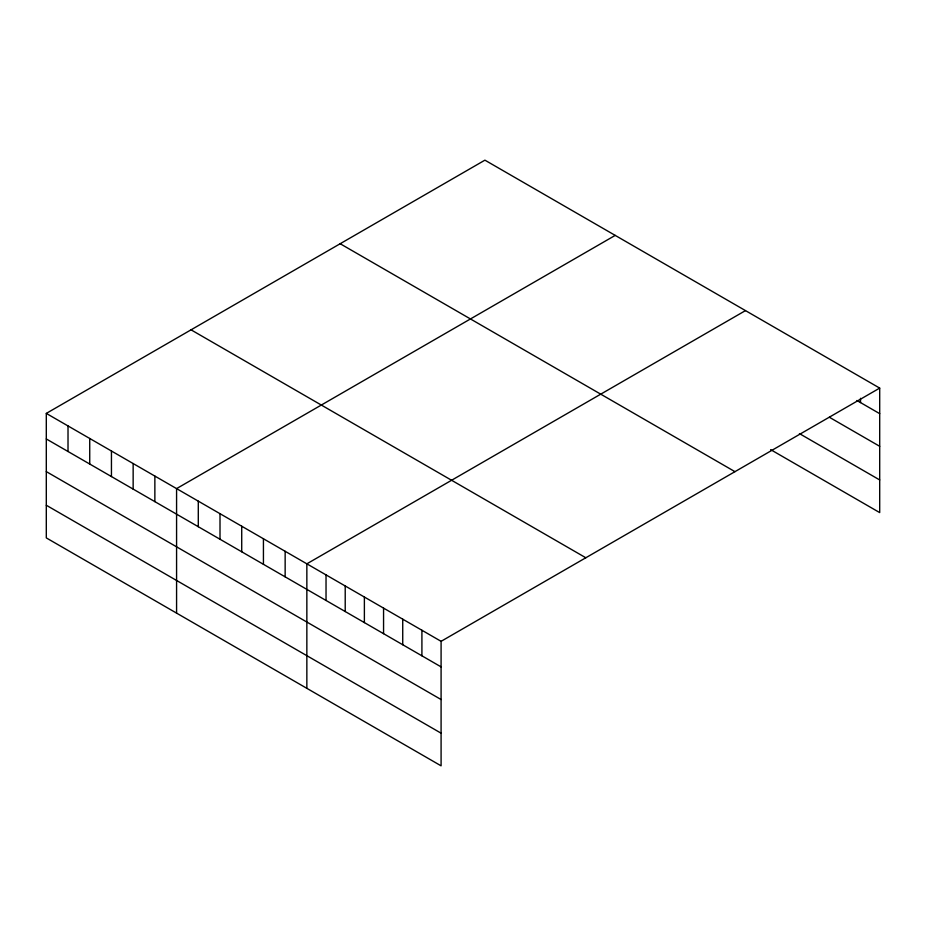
<?xml version="1.0" encoding="UTF-8"?>
<svg xmlns="http://www.w3.org/2000/svg" width="926" height="926" viewBox="0 0 926 926"><rect width="100%" height="100%" fill="white"/><g stroke="black" fill="none" stroke-linecap="round" stroke-linejoin="round"><path stroke-width="1.39" d="M879.7 388.098L441.089 641.324L441.089 765.837L46.3 537.902L46.3 413.401L484.911 160.163L879.7 388.098L879.7 512.599L770.64 449.631M615.2 235.389L176.577 488.615L176.577 613.116M745.476 310.604L306.853 563.83L306.853 688.342M856.932 400.507L879.7 413.656M829.36 417.244L879.7 446.309M799.404 433.588L879.7 479.946M340.178 243.735L734.955 471.658M191.045 329.83L585.822 557.765M46.3 413.401L441.089 641.324M46.3 438.959L441.089 666.882M46.3 471.612L441.089 699.535M46.3 505.249L441.089 733.184M860.52 398.319L860.52 402.579M421.909 630.259L421.909 655.816M402.729 619.181L402.729 644.739M383.561 608.116L383.561 633.673M364.381 597.038L364.381 622.596M345.213 585.973L345.213 611.53M326.033 574.907L326.033 600.465M285.15 551.294L285.15 576.852M263.435 538.758L263.435 564.316M241.721 526.223L241.721 551.78M220.006 513.687L220.006 539.245M198.291 501.151L198.291 526.709M154.862 476.08L154.862 501.637M133.147 463.544L133.147 489.102M111.444 451.008L111.444 476.566M89.729 438.473L89.729 464.03M68.015 425.937L68.015 451.494"/></g></svg>
